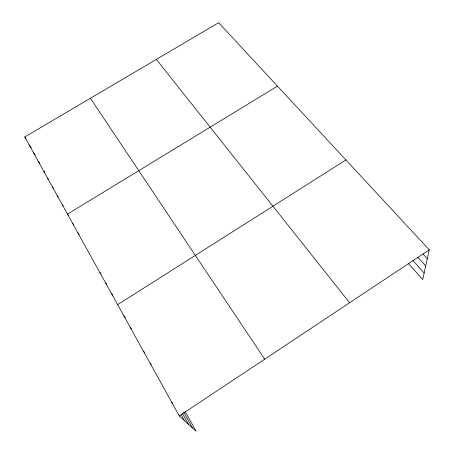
<?xml version="1.0" encoding="UTF-8"?>
<svg xmlns="http://www.w3.org/2000/svg" width="454" height="454" viewBox="0 0 454 454"><rect width="100%" height="100%" fill="white"/><g stroke="black" fill="none" stroke-linecap="round" stroke-linejoin="round"><path stroke-width="0.68" d="M185.045 411.46L196.185 431.3L179.279 415.938L24.749 136.955L218.663 22.7L429.251 249.831L422.702 279.55L408.345 263.445M179.279 415.938L429.251 249.831M117.637 304.657L345.914 159.95M277.473 86.129L67.493 214.123L68.764 215.718M171.743 402.329L172.696 403.231M150.223 363.484L151.165 364.454M143.396 351.152L144.837 352.679M423.06 254.144L427.282 258.752M417.924 257.356L425.704 265.93M130.219 327.362L131.598 328.883M412.93 260.517L424.144 272.996M123.857 315.876L125.259 317.448M111.565 293.687L112.904 295.236M105.623 282.967L106.531 284.022M99.818 272.479L101.1 274M77.81 232.749L79.149 234.4M72.6 223.34L73.86 224.912M156.335 59.423L349.62 302.744M62.346 204.822L63.197 205.906M57.3 195.719L58.163 196.815M52.363 186.804L53.657 188.467M47.522 178.07L48.345 179.126M44.021 171.118L44.844 172.185M38.142 161.13L39.793 163.287M33.59 152.913L35.253 155.092M29.124 144.854L31.212 147.607M24.749 136.955L26.009 138.618M90.425 98.257L264.682 359.188M183.671 412.209L192.473 427.923M182.514 413.628L188.455 424.28M181.015 414.53L184.369 420.563"/></g></svg>
